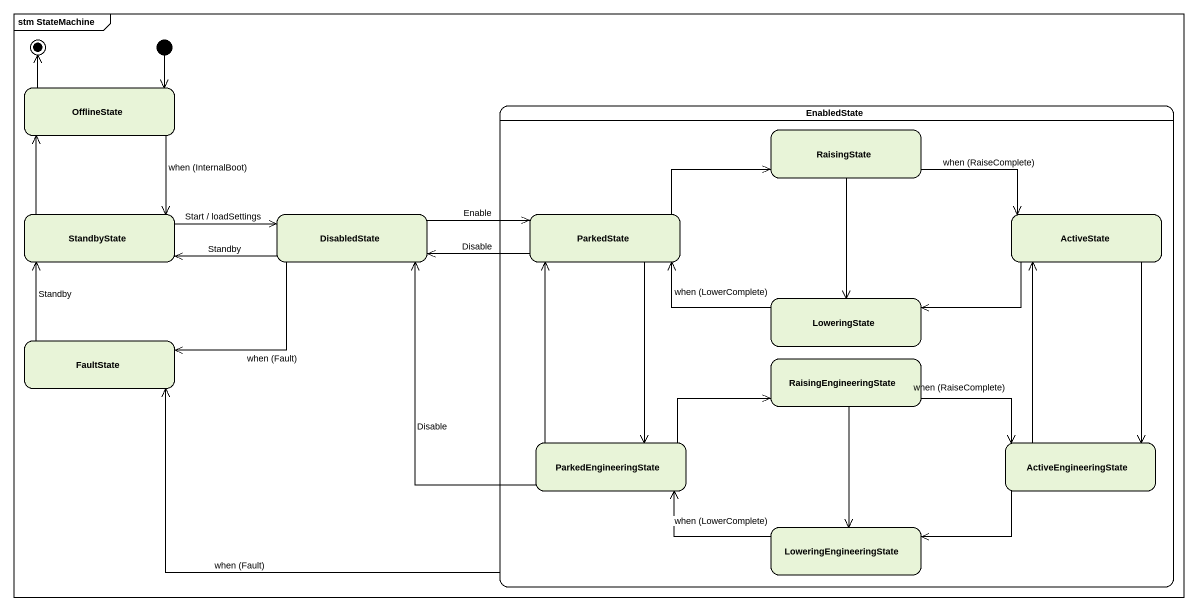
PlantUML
@startuml
mainframe stm StateMachine
hide empty description
state OfflineState
state EnabledState {
  state RaisingState
  state ParkedState
  state ActiveState
  state LoweringState
  state RaisingEngineeringState
  state ParkedEngineeringState
  state ActiveEngineeringState
  state LoweringEngineeringState
}
state StandbyState
state DisabledState
state FaultState
[*] --> OfflineState
OfflineState --> StandbyState : when (InternalBoot)
EnabledState -left-> FaultState : when (Fault)
RaisingState -right-> ActiveState : when (RaiseComplete)
RaisingState --> LoweringState
StandbyState -up-> OfflineState
StandbyState -right-> DisabledState : Start / loadSettings
DisabledState -left-> StandbyState : Standby
DisabledState -right-> ParkedState : Enable
DisabledState -left-> FaultState : when (Fault)
ParkedState -right-> RaisingState
ParkedState -left-> DisabledState : Disable
ParkedState --> ParkedEngineeringState
ActiveState -left-> LoweringState
ActiveState --> ActiveEngineeringState
LoweringState -left-> ParkedState : when (LowerComplete)
FaultState -up-> StandbyState : Standby
RaisingEngineeringState -right-> ActiveEngineeringState : when (RaiseComplete)
RaisingEngineeringState --> LoweringEngineeringState
ParkedEngineeringState -up-> DisabledState : Disable
ParkedEngineeringState -up-> ParkedState
ParkedEngineeringState -right-> RaisingEngineeringState
ActiveEngineeringState -up-> ActiveState
ActiveEngineeringState -left-> LoweringEngineeringState
LoweringEngineeringState -left-> ParkedEngineeringState : when (LowerComplete)
OfflineState -up-> [*]
@enduml
